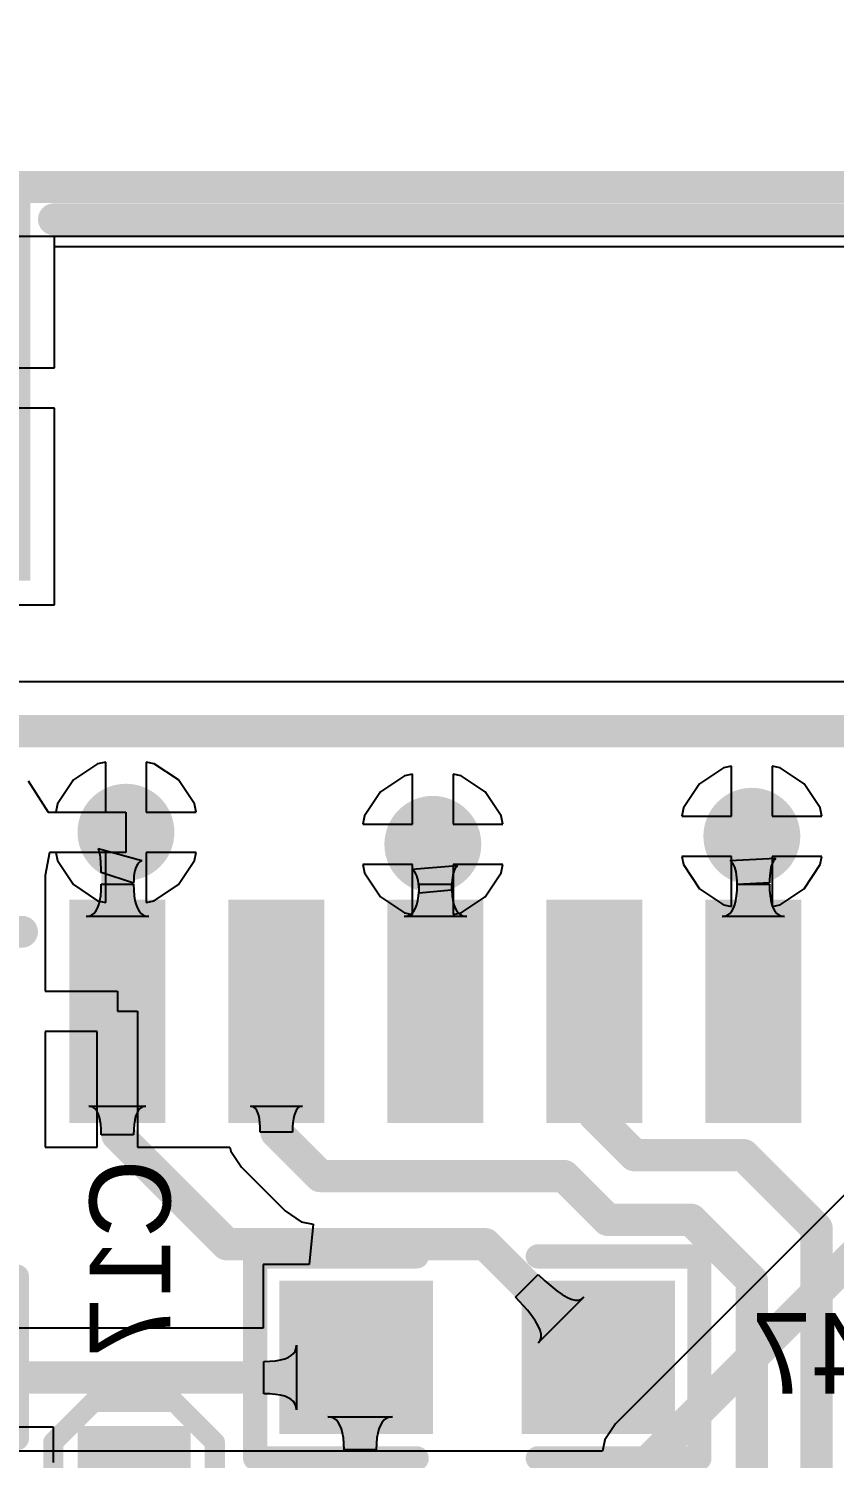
# Model space of a CAD drawing. Header units: millimetres. Extents: x -48 to 118, y -9 to 132.
# Drawn here: x 88.64 to 93.71, y 91.95 to 100.94 of the extents above; entities that cross this region are included whole.
import ezdxf

# ---------------------------------------------------------------- set-up
doc = ezdxf.new("R2010")
doc.units = ezdxf.units.MM
for name, color, linetype in [('BottomLayer', 5, 'Continuous'), ('BottomOverlay', 54, 'Continuous'), ('BottomPaste', 16, 'Continuous'), ('BottomSolder', 6, 'Continuous'), ('KeepOutLayer', 6, 'Continuous'), ('MultiLayer', 9, 'Continuous'), ('TopLayer', 1, 'Continuous'), ('TopSolder', 216, 'Continuous'), ('ViaHoleLayer', 16, 'Continuous')]:
    doc.layers.add(name, color=color, linetype=linetype)
doc.dimstyles.new('ISO-25', dxfattribs={"dimtxt": 2.5, "dimasz": 2.5, "dimexe": 1.25, "dimexo": 0.625, "dimtad": 1, "dimtxsty": 'Standard', "dimcen": 2.5, "dimadec": 0, "dimazin": 0, "dimtfac": 1, "dimtmove": 0, "dimatfit": 3, "dimfxl": 1, "dimarcsym": 0})

# ---------------------------------------------------------------- blocks, each defined once
blk = doc.blocks.new('C0402_B_20')
at = {"layer": 'BottomLayer'}
for points in [[(-0.254, -0.254), (0.254, -0.254), (-0.254, 0.254), (0.254, 0.254)], [(0.762, -0.254), (1.27, -0.254), (0.762, 0.254), (1.27, 0.254)]]:
    blk.add_solid(points, dxfattribs=at)
at = {"layer": 'BottomOverlay', "const_width": 0.127}
for points in [[(-0.254, 0.508), (-0.508, 0.254)], [(-0.254, 0.508), (0.254, 0.508)], [(0.762, 0.508), (1.27, 0.508)], [(1.27, 0.508), (1.524, 0.254)], [(-0.508, 0.254), (-0.508, -0.254)], [(1.524, 0.254), (1.524, 0.127)], [(1.524, 0.127), (1.524, -0.254)], [(-0.508, -0.254), (-0.254, -0.508)], [(1.524, -0.254), (1.27, -0.508)], [(-0.254, -0.508), (0.254, -0.508)], [(0.762, -0.508), (1.27, -0.508)]]:
    blk.add_lwpolyline(points, dxfattribs=at)
at = {"layer": 'BottomOverlay', "const_width": 0.0635}
for points in [[(-0.2857, 0.508, 1), (-0.2222, 0.508, 1)], [(-0.2857, 0.508, 1), (-0.2222, 0.508, 1)], [(0.2223, 0.508, 1), (0.2858, 0.508, 1)], [(0.7303, 0.508, 1), (0.7938, 0.508, 1)], [(1.2383, 0.508, 1), (1.3018, 0.508, 1)], [(1.2383, 0.508, 1), (1.3018, 0.508, 1)], [(-0.5397, 0.254, 1), (-0.4762, 0.254, 1)], [(-0.5397, 0.254, 1), (-0.4762, 0.254, 1)], [(1.4923, 0.254, 1), (1.5558, 0.254, 1)], [(1.4923, 0.254, 1), (1.5558, 0.254, 1)], [(1.4923, 0.127, 1), (1.5558, 0.127, 1)], [(1.4923, 0.127, 1), (1.5558, 0.127, 1)], [(-0.5397, -0.254, 1), (-0.4762, -0.254, 1)], [(-0.5397, -0.254, 1), (-0.4762, -0.254, 1)], [(1.4923, -0.254, 1), (1.5558, -0.254, 1)], [(1.4923, -0.254, 1), (1.5558, -0.254, 1)], [(-0.2857, -0.508, 1), (-0.2222, -0.508, 1)], [(-0.2857, -0.508, 1), (-0.2222, -0.508, 1)], [(0.2223, -0.508, 1), (0.2858, -0.508, 1)], [(0.7303, -0.508, 1), (0.7938, -0.508, 1)], [(1.2383, -0.508, 1), (1.3018, -0.508, 1)], [(1.2383, -0.508, 1), (1.3018, -0.508, 1)]]:
    blk.add_lwpolyline(points, format="xyb", close=True, dxfattribs=at)
at = {"layer": 'BottomPaste'}
for points in [[(-0.254, -0.254), (0.254, -0.254), (-0.254, 0.254), (0.254, 0.254)], [(0.762, -0.254), (1.27, -0.254), (0.762, 0.254), (1.27, 0.254)]]:
    blk.add_solid(points, dxfattribs=at)
at = {"layer": 'BottomSolder'}
for points in [[(-0.3556, -0.3556), (0.3556, -0.3556), (-0.3556, 0.3556), (0.3556, 0.3556)], [(0.6604, -0.3556), (1.3716, -0.3556), (0.6604, 0.3556), (1.3716, 0.3556)]]:
    blk.add_solid(points, dxfattribs=at)
blk = doc.blocks.new('R0603_B_91')
at = {"layer": 'BottomLayer'}
for points in [[(-0.381, -0.381), (0.381, -0.381), (-0.381, 0.381), (0.381, 0.381)], [(1.143, -0.381), (1.905, -0.381), (1.143, 0.381), (1.905, 0.381)]]:
    blk.add_solid(points, dxfattribs=at)
at = {"layer": 'BottomOverlay', "const_width": 0.1524}
for points in [[(-0.635, 0.635), (-0.635, -0.635)], [(-0.635, 0.635), (0.381, 0.635)], [(1.143, 0.635), (2.159, 0.635)], [(2.159, 0.635), (2.159, -0.635)], [(-0.635, -0.635), (0.381, -0.635)], [(1.143, -0.635), (2.159, -0.635)]]:
    blk.add_lwpolyline(points, dxfattribs=at)
at = {"layer": 'BottomOverlay', "const_width": 0.0762}
for points in [[(-0.6731, 0.635, 1), (-0.5969, 0.635, 1)], [(-0.6731, 0.635, 1), (-0.5969, 0.635, 1)], [(0.3429, 0.635, 1), (0.4191, 0.635, 1)], [(1.1049, 0.635, 1), (1.1811, 0.635, 1)], [(2.1209, 0.635, 1), (2.1971, 0.635, 1)], [(2.1209, 0.635, 1), (2.1971, 0.635, 1)], [(-0.6731, -0.635, 1), (-0.5969, -0.635, 1)], [(-0.6731, -0.635, 1), (-0.5969, -0.635, 1)], [(0.3429, -0.635, 1), (0.4191, -0.635, 1)], [(1.1049, -0.635, 1), (1.1811, -0.635, 1)], [(2.1209, -0.635, 1), (2.1971, -0.635, 1)], [(2.1209, -0.635, 1), (2.1971, -0.635, 1)]]:
    blk.add_lwpolyline(points, format="xyb", close=True, dxfattribs=at)
at = {"layer": 'BottomPaste'}
for points in [[(-0.381, -0.381), (0.381, -0.381), (-0.381, 0.381), (0.381, 0.381)], [(1.143, -0.381), (1.905, -0.381), (1.143, 0.381), (1.905, 0.381)]]:
    blk.add_solid(points, dxfattribs=at)
at = {"layer": 'BottomSolder'}
for points in [[(-0.4826, -0.4826), (0.4826, -0.4826), (-0.4826, 0.4826), (0.4826, 0.4826)], [(1.0414, -0.4826), (2.0066, -0.4826), (1.0414, 0.4826), (2.0066, 0.4826)]]:
    blk.add_solid(points, dxfattribs=at)
blk = doc.blocks.new('R0603_B_98')
at = {"layer": 'BottomLayer'}
for points in [[(-0.381, -0.381), (0.381, -0.381), (-0.381, 0.381), (0.381, 0.381)], [(1.143, -0.381), (1.905, -0.381), (1.143, 0.381), (1.905, 0.381)]]:
    blk.add_solid(points, dxfattribs=at)
at = {"layer": 'BottomOverlay', "const_width": 0.1524}
for points in [[(-0.635, 0.635), (-0.635, -0.635)], [(0.381, 0.635), (-0.635, 0.635)], [(2.159, 0.635), (1.143, 0.635)], [(2.159, 0.635), (2.159, -0.635)], [(0.381, -0.635), (-0.635, -0.635)], [(2.159, -0.635), (1.143, -0.635)]]:
    blk.add_lwpolyline(points, dxfattribs=at)
at = {"layer": 'BottomOverlay', "const_width": 0.0762}
for points in [[(-0.6731, 0.635, 1), (-0.5969, 0.635, 1)], [(-0.6731, 0.635, 1), (-0.5969, 0.635, 1)], [(0.3429, 0.635, 1), (0.4191, 0.635, 1)], [(1.1049, 0.635, 1), (1.1811, 0.635, 1)], [(2.1209, 0.635, 1), (2.1971, 0.635, 1)], [(2.1209, 0.635, 1), (2.1971, 0.635, 1)], [(-0.6731, -0.635, 1), (-0.5969, -0.635, 1)], [(-0.6731, -0.635, 1), (-0.5969, -0.635, 1)], [(0.3429, -0.635, 1), (0.4191, -0.635, 1)], [(1.1049, -0.635, 1), (1.1811, -0.635, 1)], [(2.1209, -0.635, 1), (2.1971, -0.635, 1)], [(2.1209, -0.635, 1), (2.1971, -0.635, 1)]]:
    blk.add_lwpolyline(points, format="xyb", close=True, dxfattribs=at)
at = {"layer": 'BottomPaste'}
for points in [[(-0.381, -0.381), (0.381, -0.381), (-0.381, 0.381), (0.381, 0.381)], [(1.143, -0.381), (1.905, -0.381), (1.143, 0.381), (1.905, 0.381)]]:
    blk.add_solid(points, dxfattribs=at)
at = {"layer": 'BottomSolder'}
for points in [[(-0.4826, -0.4826), (0.4826, -0.4826), (-0.4826, 0.4826), (0.4826, 0.4826)], [(1.0414, -0.4826), (2.0066, -0.4826), (1.0414, 0.4826), (2.0066, 0.4826)]]:
    blk.add_solid(points, dxfattribs=at)
blk = doc.blocks.new('J_SH1_0_T_1_LT_8A____B_158')
at = {"layer": 'BottomLayer'}
for points in [[(-0.2, -0.6), (0.2, -0.6), (-0.2, 0.6), (0.2, 0.6)], [(0.8, -0.6), (1.2, -0.6), (0.8, 0.6), (1.2, 0.6)], [(1.8, -0.6), (2.2, -0.6), (1.8, 0.6), (2.2, 0.6)], [(2.8, -0.6), (3.2, -0.6), (2.8, 0.6), (3.2, 0.6)], [(3.8, -0.6), (4.2, -0.6), (3.8, 0.6), (4.2, 0.6)]]:
    blk.add_solid(points, dxfattribs=at)
at = {"layer": 'BottomOverlay', "const_width": 0.2}
for points in [[(-0.4, 4.98), (7.4, 4.98)], [(-1.5, 0.5), (-0.6, 0.5)]]:
    blk.add_lwpolyline(points, dxfattribs=at)
at = {"layer": 'BottomOverlay', "const_width": 0.1}
for points in [[(-0.45, 4.98, 1), (-0.35, 4.98, 1)], [(-0.65, 0.5, 1), (-0.55, 0.5, 1)]]:
    blk.add_lwpolyline(points, format="xyb", close=True, dxfattribs=at)
at = {"layer": 'BottomPaste'}
for points in [[(-0.2, -0.6), (0.2, -0.6), (-0.2, 0.6), (0.2, 0.6)], [(0.8, -0.6), (1.2, -0.6), (0.8, 0.6), (1.2, 0.6)], [(1.8, -0.6), (2.2, -0.6), (1.8, 0.6), (2.2, 0.6)], [(2.8, -0.6), (3.2, -0.6), (2.8, 0.6), (3.2, 0.6)], [(3.8, -0.6), (4.2, -0.6), (3.8, 0.6), (4.2, 0.6)]]:
    blk.add_solid(points, dxfattribs=at)
at = {"layer": 'BottomSolder'}
for points in [[(-2.2516, 2.7084), (-0.5484, 2.7084), (-2.2516, 5.1316), (-0.5484, 5.1316)], [(-0.3016, -0.7016), (0.3016, -0.7016), (-0.3016, 0.7016), (0.3016, 0.7016)], [(0.6984, -0.7016), (1.3016, -0.7016), (0.6984, 0.7016), (1.3016, 0.7016)], [(1.6984, -0.7016), (2.3016, -0.7016), (1.6984, 0.7016), (2.3016, 0.7016)], [(2.6984, -0.7016), (3.3016, -0.7016), (2.6984, 0.7016), (3.3016, 0.7016)], [(3.6984, -0.7016), (4.3016, -0.7016), (3.6984, 0.7016), (4.3016, 0.7016)]]:
    blk.add_solid(points, dxfattribs=at)
blk = doc.blocks.new('*D187')
at = {"color": 0, "lineweight": -2, "transparency": 16777216}
for p, q in [((87.702, 95.884), (87.702, 106.9357)), ((97.702, 95.884), (97.702, 106.9357)), ((90.202, 105.6857), (95.202, 105.6857))]:
    blk.add_line(p, q, dxfattribs=at)
at = {"color": 0, "transparency": 16777216}
for points in [[(90.202, 106.1024), (90.202, 105.269), (87.702, 105.6857)], [(95.202, 106.1024), (95.202, 105.269), (97.702, 105.6857)]]:
    blk.add_solid(points, dxfattribs=at)
at = {"layer": 'Defpoints', "color": 0, "transparency": 16777216}
for p in [(97.702, 105.6857), (87.702, 95.259), (97.702, 95.259)]:
    blk.add_point(p, dxfattribs=at)
at = {"color": 0, "transparency": 16777216, "insert": (92.702, 107.5607), "char_height": 2.5, "attachment_point": 5}
blk.add_mtext('10', dxfattribs=at)
blk = doc.blocks.new('*D196')
at = {"color": 0, "lineweight": -2, "transparency": 16777216}
for p, q in [((93.5064, 116.4219), (93.5064, 132.0469)), ((100.357, 111.4219), (93.5064, 116.4219)), ((100.357, 95.884), (100.357, 111.4219))]:
    blk.add_line(p, q, dxfattribs=at)
at = {"layer": 'Defpoints', "color": 0, "transparency": 16777216}
for p in [(93.5064, 121.4219), (100.357, 95.259), (45.339, 44.069)]:
    blk.add_point(p, dxfattribs=at)
at = {"color": 0, "transparency": 16777216, "insert": (91.423, 127.0469), "char_height": 2.5, "attachment_point": 5, "rotation": 90}
blk.add_mtext('55,02', dxfattribs=at)

msp = doc.modelspace()

# ---------------------------------------------------------------- linework, layer by layer
at = {"layer": 'BottomLayer'}
for p, q in [((88.806, 98.806), (88.806, 99.6329)), ((88.806, 99.6329), (96.598, 99.6329)), ((88.806, 98.806), (88.806, 99.568)), ((88.806, 99.568), (96.598, 99.568)), ((87.802, 98.806), (88.806, 98.806)), ((87.802, 98.806), (88.806, 98.806)), ((88.806, 98.552), (87.929, 98.552)), ((88.806, 98.552), (87.929, 98.552)), ((88.806, 97.315), (88.806, 98.552)), ((88.806, 97.315), (88.806, 98.552)), ((87.929, 97.315), (88.806, 97.315)), ((87.929, 97.315), (88.806, 97.315)), ((97.8408, 96.8308), (87.5792, 96.8308)), ((97.8408, 96.8308), (87.5792, 96.8308)), ((88.6401, 96.2092), (88.7669, 96.012)), ((88.6401, 96.2092), (88.7669, 96.012)), ((88.7669, 96.012), (89.2556, 96.012)), ((88.7669, 96.012), (89.2556, 96.012)), ((89.2556, 96.012), (89.2556, 95.758)), ((89.2556, 96.012), (89.2556, 95.758)), ((88.7737, 95.758), (88.748, 95.613)), ((88.7737, 95.758), (88.748, 95.613)), ((89.2556, 95.758), (88.7737, 95.758)), ((89.2556, 95.758), (88.7737, 95.758)), ((89.084, 95.7748), (89.0801, 95.7825)), ((89.0801, 95.7825), (89.3545, 95.7075)), ((89.0874, 95.7654), (89.084, 95.7748)), ((89.0931, 95.7418), (89.0874, 95.7654)), ((89.0953, 95.7275), (89.0931, 95.7418)), ((89.1002, 95.6543), (89.0953, 95.7275)), ((89.3219, 95.6712), (89.3163, 95.6578)), ((89.3286, 95.6828), (89.3219, 95.6712)), ((89.3362, 95.6927), (89.3286, 95.6828)), ((89.3449, 95.701), (89.3362, 95.6927)), ((89.3545, 95.7075), (89.3449, 95.701)), ((91.0556, 95.6529), (91.3392, 95.6753)), ((91.3325, 95.6664), (91.3264, 95.6561)), ((91.3392, 95.6753), (91.3325, 95.6664)), ((93.0572, 95.7081), (93.3414, 95.7212)), ((93.0654, 95.6996), (93.0572, 95.7081)), ((93.0728, 95.6897), (93.0654, 95.6996)), ((93.0792, 95.6782), (93.0728, 95.6897)), ((93.0849, 95.6653), (93.0792, 95.6782)), ((93.0896, 95.6509), (93.0849, 95.6653)), ((93.313, 95.6625), (93.3096, 95.6464)), ((93.3172, 95.6771), (93.313, 95.6625)), ((93.3221, 95.6903), (93.3172, 95.6771)), ((93.3278, 95.7021), (93.3221, 95.6903)), ((93.3342, 95.7124), (93.3278, 95.7021)), ((93.3414, 95.7212), (93.3342, 95.7124)), ((88.748, 95.613), (88.748, 95.613)), ((88.748, 95.613), (88.748, 94.886)), ((88.748, 95.613), (88.748, 95.613)), ((88.748, 95.613), (88.748, 94.886)), ((89.1004, 95.6319), (89.1002, 95.6543)), ((89.3036, 95.5656), (89.1004, 95.6319)), ((89.3041, 95.5875), (89.3036, 95.5656)), ((89.3056, 95.6076), (89.3041, 95.5875)), ((89.3082, 95.6261), (89.3056, 95.6076)), ((89.3118, 95.6428), (89.3082, 95.6261)), ((89.3163, 95.6578), (89.3118, 95.6428)), ((91.0641, 95.6447), (91.0556, 95.6529)), ((91.0717, 95.6349), (91.0641, 95.6447)), ((91.0785, 95.6237), (91.0717, 95.6349)), ((91.0843, 95.6109), (91.0785, 95.6237)), ((91.0892, 95.5966), (91.0843, 95.6109)), ((91.0932, 95.5808), (91.0892, 95.5966)), ((91.0964, 95.5635), (91.0932, 95.5808)), ((91.3068, 95.5826), (91.304, 95.5431)), ((91.3093, 95.6002), (91.3068, 95.5826)), ((91.3125, 95.6163), (91.3093, 95.6002)), ((91.3164, 95.631), (91.3125, 95.6163)), ((91.3211, 95.6443), (91.3164, 95.631)), ((91.3264, 95.6561), (91.3211, 95.6443)), ((93.0935, 95.635), (93.0896, 95.6509)), ((93.0965, 95.6176), (93.0935, 95.635)), ((93.1, 95.5784), (93.0965, 95.6176)), ((93.1004, 95.5566), (93.1, 95.5784)), ((93.304, 95.5894), (93.3036, 95.5675)), ((93.307, 95.6288), (93.304, 95.5894)), ((93.3096, 95.6464), (93.307, 95.6288)), ((89.0918, 95.4555), (89.0966, 95.486)), ((89.0966, 95.486), (89.0995, 95.5206)), ((89.0995, 95.5206), (89.1004, 95.5592)), ((89.1004, 95.5592), (89.3036, 95.5592)), ((89.3036, 95.5592), (89.3046, 95.5206)), ((89.3046, 95.5206), (89.3074, 95.486)), ((89.3074, 95.486), (89.3122, 95.4555)), ((91.0918, 95.4555), (91.0966, 95.486)), ((91.1, 95.5244), (91.0964, 95.5635)), ((91.0966, 95.486), (91.0994, 95.5206)), ((91.0994, 95.5206), (91.1004, 95.5592)), ((91.1004, 95.5026), (91.1, 95.5244)), ((91.1004, 95.5592), (91.3036, 95.5592)), ((91.3036, 95.5212), (91.1004, 95.5026)), ((91.3036, 95.5592), (91.3046, 95.5206)), ((91.304, 95.5431), (91.3036, 95.5212)), ((91.3046, 95.5206), (91.3074, 95.486)), ((91.3074, 95.486), (91.3122, 95.4555)), ((93.0918, 95.4555), (93.0966, 95.486)), ((93.0966, 95.486), (93.0994, 95.5206)), ((93.0994, 95.5206), (93.1004, 95.5592)), ((93.3036, 95.5675), (93.1004, 95.5566)), ((93.1004, 95.5592), (93.3036, 95.5592)), ((93.3036, 95.5592), (93.3046, 95.5206)), ((93.3046, 95.5206), (93.3074, 95.486)), ((93.3074, 95.486), (93.3122, 95.4555)), ((89.0661, 95.3885), (89.0766, 95.4068)), ((89.0766, 95.4068), (89.0852, 95.4291)), ((89.0852, 95.4291), (89.0918, 95.4555)), ((89.3122, 95.4555), (89.3189, 95.4291)), ((89.3189, 95.4291), (89.3274, 95.4068)), ((89.3274, 95.4068), (89.3379, 95.3885)), ((91.0661, 95.3885), (91.0766, 95.4068)), ((91.0766, 95.4068), (91.0851, 95.4291)), ((91.0851, 95.4291), (91.0918, 95.4555)), ((91.3122, 95.4555), (91.3189, 95.4291)), ((91.3189, 95.4291), (91.3274, 95.4068)), ((91.3274, 95.4068), (91.3379, 95.3885)), ((93.0661, 95.3885), (93.0766, 95.4068)), ((93.0766, 95.4068), (93.0851, 95.4291)), ((93.0851, 95.4291), (93.0918, 95.4555)), ((93.3122, 95.4555), (93.3189, 95.4291)), ((93.3189, 95.4291), (93.3274, 95.4068)), ((93.3274, 95.4068), (93.3379, 95.3885)), ((89.0051, 95.356), (89.0232, 95.358)), ((89.399, 95.356), (89.0051, 95.356)), ((89.0232, 95.358), (89.0394, 95.3641)), ((89.0394, 95.3641), (89.0537, 95.3743)), ((89.0537, 95.3743), (89.0661, 95.3885)), ((89.3379, 95.3885), (89.3503, 95.3743)), ((89.3503, 95.3743), (89.3646, 95.3641)), ((89.3646, 95.3641), (89.3808, 95.358)), ((89.3808, 95.358), (89.399, 95.356)), ((91.0051, 95.356), (91.0232, 95.358)), ((91.399, 95.356), (91.0051, 95.356)), ((91.0232, 95.358), (91.0394, 95.3641)), ((91.0394, 95.3641), (91.0537, 95.3743)), ((91.0537, 95.3743), (91.0661, 95.3885)), ((91.3379, 95.3885), (91.3503, 95.3743)), ((91.3503, 95.3743), (91.3646, 95.3641)), ((91.3646, 95.3641), (91.3808, 95.358)), ((91.3808, 95.358), (91.399, 95.356)), ((93.005, 95.356), (93.0232, 95.358)), ((93.3989, 95.356), (93.005, 95.356)), ((93.0232, 95.358), (93.0394, 95.3641)), ((93.0394, 95.3641), (93.0537, 95.3743)), ((93.0537, 95.3743), (93.0661, 95.3885)), ((93.3379, 95.3885), (93.3503, 95.3743)), ((93.3503, 95.3743), (93.3646, 95.3641)), ((93.3646, 95.3641), (93.3808, 95.358)), ((93.3808, 95.358), (93.3989, 95.356)), ((88.748, 94.886), (89.202, 94.886)), ((88.748, 94.886), (89.202, 94.886)), ((89.202, 94.886), (89.202, 94.759)), ((89.202, 94.886), (89.202, 94.759)), ((89.202, 94.759), (89.329, 94.759)), ((89.202, 94.759), (89.329, 94.759)), ((89.329, 94.759), (89.329, 93.905)), ((89.329, 94.759), (89.329, 93.905)), ((89.075, 94.632), (88.748, 94.632)), ((88.748, 94.632), (88.748, 93.905)), ((89.075, 94.632), (88.748, 94.632)), ((88.748, 94.632), (88.748, 93.905)), ((89.075, 93.905), (89.075, 94.632)), ((89.075, 93.905), (89.075, 94.632)), ((89.0375, 94.1603), (89.0227, 94.1621)), ((89.0227, 94.1621), (89.3813, 94.1621)), ((89.0507, 94.1549), (89.0375, 94.1603)), ((89.0623, 94.1459), (89.0507, 94.1549)), ((89.0724, 94.1334), (89.0623, 94.1459)), ((89.081, 94.1172), (89.0724, 94.1334)), ((89.3316, 94.1334), (89.323, 94.1172)), ((89.3417, 94.1459), (89.3316, 94.1334)), ((89.3533, 94.1549), (89.3417, 94.1459)), ((89.3665, 94.1603), (89.3533, 94.1549)), ((89.3813, 94.1621), (89.3665, 94.1603)), ((90.0504, 94.1604), (90.0387, 94.1621)), ((90.0387, 94.1621), (90.3653, 94.1621)), ((90.0609, 94.1555), (90.0504, 94.1604)), ((90.0702, 94.1474), (90.0609, 94.1555)), ((90.0782, 94.1359), (90.0702, 94.1474)), ((90.085, 94.1212), (90.0782, 94.1359)), ((90.3258, 94.1359), (90.319, 94.1212)), ((90.3338, 94.1474), (90.3258, 94.1359)), ((90.3431, 94.1555), (90.3338, 94.1474)), ((90.3536, 94.1604), (90.3431, 94.1555)), ((90.3653, 94.1621), (90.3536, 94.1604)), ((89.088, 94.0975), (89.081, 94.1172)), ((89.0934, 94.0742), (89.088, 94.0975)), ((89.0973, 94.0473), (89.0934, 94.0742)), ((89.0996, 94.0169), (89.0973, 94.0473)), ((89.3067, 94.0473), (89.3044, 94.0169)), ((89.3106, 94.0742), (89.3067, 94.0473)), ((89.316, 94.0975), (89.3106, 94.0742)), ((89.323, 94.1172), (89.316, 94.0975)), ((90.0905, 94.1033), (90.085, 94.1212)), ((90.0949, 94.0821), (90.0905, 94.1033)), ((90.0998, 94.0298), (90.0949, 94.0821)), ((90.3061, 94.0576), (90.3042, 94.0298)), ((90.3092, 94.0821), (90.3061, 94.0576)), ((90.3135, 94.1033), (90.3092, 94.0821)), ((90.319, 94.1212), (90.3135, 94.1033)), ((89.1004, 93.9828), (89.0996, 94.0169)), ((89.3036, 93.9828), (89.1004, 93.9828)), ((89.3044, 94.0169), (89.3036, 93.9828)), ((90.1004, 93.9988), (90.0998, 94.0298)), ((90.3036, 93.9988), (90.1004, 93.9988)), ((90.3042, 94.0298), (90.3036, 93.9988)), ((88.748, 93.905), (89.075, 93.905)), ((88.748, 93.905), (89.075, 93.905)), ((89.329, 93.905), (89.656, 93.905)), ((89.329, 93.905), (89.656, 93.905)), ((89.656, 93.905), (89.656, 93.905)), ((89.656, 93.905), (89.9099, 93.9048)), ((89.656, 93.905), (89.656, 93.905)), ((89.656, 93.905), (89.9099, 93.9048)), ((89.9099, 93.9048), (89.9149, 93.8799)), ((89.9099, 93.9048), (89.9149, 93.8799)), ((89.9149, 93.8799), (89.9823, 93.779)), ((89.9149, 93.8799), (89.9823, 93.779)), ((89.9823, 93.779), (90.2577, 93.5036)), ((89.9823, 93.779), (90.2577, 93.5036)), ((90.2577, 93.5036), (90.3586, 93.4362)), ((90.2577, 93.5036), (90.3586, 93.4362)), ((90.3586, 93.4362), (90.4339, 93.4212)), ((90.3586, 93.4362), (90.4339, 93.4212)), ((90.4339, 93.4212), (90.4089, 93.1672)), ((90.4339, 93.4212), (90.4089, 93.1672)), ((90.4089, 93.1672), (90.1192, 93.1672)), ((90.1192, 93.1672), (90.1192, 92.7668)), ((90.4089, 93.1672), (90.1192, 93.1672)), ((90.1192, 93.1672), (90.1192, 92.7668)), ((91.7058, 92.961), (91.8494, 93.1046)), ((91.8494, 93.1046), (91.8911, 93.0644)), ((91.8911, 93.0644), (91.9658, 93.0012)), ((91.9658, 93.0012), (91.9989, 92.9782)), ((91.9989, 92.9782), (92.0291, 92.961)), ((91.7805, 92.8805), (91.7058, 92.961)), ((91.8092, 92.8446), (91.7805, 92.8805)), ((92.1368, 92.961), (91.8494, 92.6736)), ((92.0291, 92.961), (92.0564, 92.9495)), ((92.0564, 92.9495), (92.0808, 92.9437)), ((92.0808, 92.9437), (92.1023, 92.9437)), ((92.1023, 92.9437), (92.121, 92.9495)), ((92.121, 92.9495), (92.1368, 92.961)), ((91.8322, 92.8115), (91.8092, 92.8446)), ((91.8494, 92.7813), (91.8322, 92.8115)), ((90.1192, 92.7668), (88.519, 92.7668)), ((90.1192, 92.7668), (88.519, 92.7668)), ((91.8609, 92.754), (91.8494, 92.7813)), ((91.8667, 92.7296), (91.8609, 92.754)), ((91.8609, 92.6894), (91.8667, 92.7081)), ((91.8667, 92.7081), (91.8667, 92.7296)), ((90.2955, 92.5942), (90.3099, 92.6074)), ((90.3099, 92.6074), (90.3202, 92.6226)), ((90.3202, 92.6226), (90.3264, 92.6399)), ((90.3264, 92.6399), (90.3285, 92.6592)), ((90.3285, 92.6592), (90.3285, 92.2528)), ((91.8494, 92.6736), (91.8609, 92.6894)), ((90.1222, 92.5576), (90.1614, 92.5586)), ((90.1222, 92.3544), (90.1222, 92.5576)), ((90.1614, 92.5586), (90.1965, 92.5617)), ((90.1965, 92.5617), (90.2274, 92.5667)), ((90.2274, 92.5667), (90.2542, 92.5739)), ((90.2542, 92.5739), (90.2769, 92.583)), ((90.2769, 92.583), (90.2955, 92.5942)), ((90.1614, 92.3534), (90.1222, 92.3544)), ((90.1965, 92.3503), (90.1614, 92.3534)), ((90.2274, 92.3453), (90.1965, 92.3503)), ((90.2542, 92.3381), (90.2274, 92.3453)), ((90.2769, 92.329), (90.2542, 92.3381)), ((90.2955, 92.3178), (90.2769, 92.329)), ((90.3099, 92.3046), (90.2955, 92.3178)), ((90.3202, 92.2894), (90.3099, 92.3046)), ((90.3264, 92.2721), (90.3202, 92.2894)), ((90.3285, 92.2528), (90.3264, 92.2721)), ((90.5449, 92.206), (90.5256, 92.2081)), ((90.5256, 92.2081), (90.932, 92.2081)), ((90.5622, 92.1998), (90.5449, 92.206)), ((90.5774, 92.1895), (90.5622, 92.1998)), ((90.5906, 92.1751), (90.5774, 92.1895)), ((90.6018, 92.1565), (90.5906, 92.1751)), ((90.6109, 92.1338), (90.6018, 92.1565)), ((90.8558, 92.1565), (90.8467, 92.1338)), ((90.867, 92.1751), (90.8558, 92.1565)), ((90.8802, 92.1895), (90.867, 92.1751)), ((90.8954, 92.1998), (90.8802, 92.1895)), ((90.9127, 92.206), (90.8954, 92.1998)), ((90.932, 92.2081), (90.9127, 92.206)), ((88.519, 92.1452), (88.7984, 92.1452)), ((88.519, 92.1452), (88.7984, 92.1452)), ((88.7984, 92.1452), (88.7984, 91.9226)), ((88.7984, 92.1452), (88.7984, 91.9226)), ((90.6181, 92.107), (90.6109, 92.1338)), ((90.6231, 92.0761), (90.6181, 92.107)), ((90.6262, 92.041), (90.6231, 92.0761)), ((90.8345, 92.0761), (90.8314, 92.041)), ((90.8395, 92.107), (90.8345, 92.0761)), ((90.8467, 92.1338), (90.8395, 92.107)), ((90.6272, 92.0018), (90.6262, 92.041)), ((90.8304, 92.0018), (90.6272, 92.0018)), ((90.8314, 92.041), (90.8304, 92.0018))]:
    msp.add_line(p, q, dxfattribs=at)
at = {"layer": 'BottomLayer', "const_width": 0.2032}
for points in [[(87.5792, 96.52), (97.8408, 96.52)], [(89.202, 95.8314), (89.2556, 95.885)], [(89.202, 94.759), (89.202, 95.8314)], [(93.1926, 95.8596), (93.202, 95.8502)], [(93.202, 94.759), (93.202, 95.8502)], [(91.186, 95.8088), (91.202, 95.7928)], [(91.202, 94.759), (91.202, 95.7928)], [(89.202, 93.9828), (89.202, 94.759)], [(90.202, 93.9988), (90.202, 94.759)], [(92.202, 94.107), (92.202, 94.759)], [(92.202, 94.107), (92.4548, 93.8542)], [(89.202, 93.9828), (89.8906, 93.2942)], [(90.202, 93.9988), (90.4775, 93.7233)], [(92.4548, 93.8542), (93.1406, 93.8542)], [(93.1406, 93.8542), (93.599, 93.3958)], [(90.4775, 93.7233), (92.011, 93.7233)], [(92.011, 93.7233), (92.2864, 93.4478)], [(92.2864, 93.4478), (92.8104, 93.4478)], [(92.8104, 93.4478), (93.1926, 93.0656)], [(93.599, 88.1126), (93.599, 93.3958)], [(89.8906, 93.2942), (91.5162, 93.2942)], [(91.5162, 93.2942), (92.2274, 92.583)], [(93.1926, 87.9094), (93.1926, 93.0656)], [(90.5764, 92.456), (90.7034, 92.583)], [(90.7034, 92.583), (90.7288, 92.5576)], [(90.7288, 91.1098), (90.7288, 92.5576)], [(87.9348, 92.456), (90.5764, 92.456)]]:
    msp.add_lwpolyline(points, dxfattribs=at)
at = {"layer": 'BottomLayer'}
for points, const_width in [([(89.154, 95.885, 1), (89.3572, 95.885, 1)], 0.2032), ([(93.091, 95.8596, 1), (93.2942, 95.8596, 1)], 0.2032), ([(89.1512, 95.8314, 1), (89.2528, 95.8314, 1)], 0.1016), ([(89.1512, 95.8314, 1), (89.2528, 95.8314, 1)], 0.1016), ([(89.2048, 95.885, 1), (89.3064, 95.885, 1)], 0.1016), ([(91.0844, 95.8088, 1), (91.2876, 95.8088, 1)], 0.2032), ([(93.1418, 95.8596, 1), (93.2434, 95.8596, 1)], 0.1016), ([(93.1512, 95.8502, 1), (93.2528, 95.8502, 1)], 0.1016), ([(93.1512, 95.8502, 1), (93.2528, 95.8502, 1)], 0.1016), ([(91.1352, 95.8088, 1), (91.2368, 95.8088, 1)], 0.1016), ([(91.1512, 95.7928, 1), (91.2528, 95.7928, 1)], 0.1016), ([(91.1512, 95.7928, 1), (91.2528, 95.7928, 1)], 0.1016), ([(89.1512, 94.759, 1), (89.2528, 94.759, 1)], 0.1016), ([(89.1512, 94.759, 1), (89.2528, 94.759, 1)], 0.1016), ([(90.1512, 94.759, 1), (90.2528, 94.759, 1)], 0.1016), ([(91.1512, 94.759, 1), (91.2528, 94.759, 1)], 0.1016), ([(92.1512, 94.759, 1), (92.2528, 94.759, 1)], 0.1016), ([(93.1512, 94.759, 1), (93.2528, 94.759, 1)], 0.1016), ([(92.1512, 94.107, 1), (92.2528, 94.107, 1)], 0.1016), ([(92.1512, 94.107, 1), (92.2528, 94.107, 1)], 0.1016), ([(89.1512, 93.9828, 1), (89.2528, 93.9828, 1)], 0.1016), ([(89.1512, 93.9828, 1), (89.2528, 93.9828, 1)], 0.1016), ([(90.1512, 93.9988, 1), (90.2528, 93.9988, 1)], 0.1016), ([(90.1512, 93.9988, 1), (90.2528, 93.9988, 1)], 0.1016), ([(92.404, 93.8542, 1), (92.5056, 93.8542, 1)], 0.1016), ([(92.404, 93.8542, 1), (92.5056, 93.8542, 1)], 0.1016), ([(93.0898, 93.8542, 1), (93.1914, 93.8542, 1)], 0.1016), ([(93.0898, 93.8542, 1), (93.1914, 93.8542, 1)], 0.1016), ([(90.4267, 93.7233, 1), (90.5283, 93.7233, 1)], 0.1016), ([(90.4267, 93.7233, 1), (90.5283, 93.7233, 1)], 0.1016), ([(91.9602, 93.7233, 1), (92.0618, 93.7233, 1)], 0.1016), ([(91.9602, 93.7233, 1), (92.0618, 93.7233, 1)], 0.1016), ([(92.2356, 93.4478, 1), (92.3372, 93.4478, 1)], 0.1016), ([(92.2356, 93.4478, 1), (92.3372, 93.4478, 1)], 0.1016), ([(92.7596, 93.4478, 1), (92.8612, 93.4478, 1)], 0.1016), ([(92.7596, 93.4478, 1), (92.8612, 93.4478, 1)], 0.1016), ([(93.5482, 93.3958, 1), (93.6498, 93.3958, 1)], 0.1016), ([(93.5482, 93.3958, 1), (93.6498, 93.3958, 1)], 0.1016), ([(89.8398, 93.2942, 1), (89.9414, 93.2942, 1)], 0.1016), ([(89.8398, 93.2942, 1), (89.9414, 93.2942, 1)], 0.1016), ([(91.4654, 93.2942, 1), (91.567, 93.2942, 1)], 0.1016), ([(91.4654, 93.2942, 1), (91.567, 93.2942, 1)], 0.1016), ([(93.1418, 93.0656, 1), (93.2434, 93.0656, 1)], 0.1016), ([(93.1418, 93.0656, 1), (93.2434, 93.0656, 1)], 0.1016), ([(90.6526, 92.583, 1), (90.7542, 92.583, 1)], 0.1016), ([(90.6526, 92.583, 1), (90.7542, 92.583, 1)], 0.1016), ([(90.678, 92.5576, 1), (90.7796, 92.5576, 1)], 0.1016), ([(90.678, 92.5576, 1), (90.7796, 92.5576, 1)], 0.1016), ([(92.1766, 92.583, 1), (92.2782, 92.583, 1)], 0.1016), ([(90.5256, 92.456, 1), (90.6272, 92.456, 1)], 0.1016), ([(90.5256, 92.456, 1), (90.6272, 92.456, 1)], 0.1016)]:
    msp.add_lwpolyline(points, format="xyb", close=True, dxfattribs=dict(at, const_width=const_width))
at = {"layer": 'BottomSolder', "const_width": 0.3048}
for points in [[(89.1032, 95.885, 1), (89.408, 95.885, 1)], [(91.0336, 95.8088, 1), (91.3384, 95.8088, 1)], [(93.0402, 95.8596, 1), (93.345, 95.8596, 1)]]:
    msp.add_lwpolyline(points, format="xyb", close=True, dxfattribs=at)
at = {"layer": 'KeepOutLayer', "const_width": 0.2}
msp.add_lwpolyline([(51.054, 99.942), (116.586, 99.942)], dxfattribs=at)
at = {"layer": 'MultiLayer', "const_width": 0.2032}
for points in [[(89.154, 95.885, 1), (89.3572, 95.885, 1)], [(93.091, 95.8596, 1), (93.2942, 95.8596, 1)], [(91.0844, 95.8088, 1), (91.2876, 95.8088, 1)]]:
    msp.add_lwpolyline(points, format="xyb", close=True, dxfattribs=at)
at = {"layer": 'TopLayer'}
for p, q in [((88.079, 99.6329), (97.325, 99.6329)), ((89.0772, 96.3157), (88.926, 96.2146)), ((89.1286, 96.3259), (89.0772, 96.3157)), ((89.1286, 96.012), (89.1286, 96.3259)), ((89.434, 96.3157), (89.3826, 96.3259)), ((89.3826, 96.3259), (89.3826, 96.012)), ((89.5852, 96.2146), (89.434, 96.3157)), ((93.0142, 96.2903), (92.863, 96.1892)), ((93.0656, 96.3005), (93.0142, 96.2903)), ((93.0656, 95.9866), (93.0656, 96.3005)), ((93.371, 96.2903), (93.3196, 96.3005)), ((93.3196, 96.3005), (93.3196, 95.9866)), ((93.5222, 96.1892), (93.371, 96.2903)), ((88.926, 96.2146), (88.8249, 96.0634)), ((89.6863, 96.0634), (89.5852, 96.2146)), ((91.0076, 96.2395), (90.8564, 96.1384)), ((91.059, 96.2497), (91.0076, 96.2395)), ((91.059, 95.9358), (91.059, 96.2497)), ((91.3644, 96.2395), (91.313, 96.2497)), ((91.313, 96.2497), (91.313, 95.9358)), ((91.5156, 96.1384), (91.3644, 96.2395)), ((90.8564, 96.1384), (90.7553, 95.9872)), ((91.6167, 95.9872), (91.5156, 96.1384)), ((92.863, 96.1892), (92.7619, 96.038)), ((93.6233, 96.038), (93.5222, 96.1892)), ((88.8249, 96.0634), (88.8147, 96.012)), ((89.6965, 96.012), (89.6863, 96.0634)), ((92.7619, 96.038), (92.7517, 95.9866)), ((93.6335, 95.9866), (93.6233, 96.038)), ((88.8147, 96.012), (89.1286, 96.012)), ((89.3826, 96.012), (89.6965, 96.012)), ((90.7553, 95.9872), (90.7451, 95.9358)), ((90.7451, 95.9358), (91.059, 95.9358)), ((91.313, 95.9358), (91.6269, 95.9358)), ((91.6269, 95.9358), (91.6167, 95.9872)), ((92.7517, 95.9866), (93.0656, 95.9866)), ((93.3196, 95.9866), (93.6335, 95.9866)), ((89.1286, 95.758), (88.8147, 95.758)), ((88.8147, 95.758), (88.8249, 95.7066)), ((89.1286, 95.4441), (89.1286, 95.758)), ((89.6965, 95.758), (89.3826, 95.758)), ((89.3826, 95.758), (89.3826, 95.4441)), ((89.6863, 95.7066), (89.6965, 95.758)), ((88.8249, 95.7066), (88.926, 95.5554)), ((89.5852, 95.5554), (89.6863, 95.7066)), ((91.059, 95.6818), (90.7451, 95.6818)), ((90.7451, 95.6818), (90.7553, 95.6304)), ((91.059, 95.3679), (91.059, 95.6818)), ((91.6269, 95.6818), (91.313, 95.6818)), ((91.313, 95.6818), (91.313, 95.3679)), ((91.6167, 95.6304), (91.6269, 95.6818)), ((93.0656, 95.7326), (92.7517, 95.7326)), ((92.7517, 95.7326), (92.7619, 95.6812)), ((92.7619, 95.6812), (92.863, 95.53)), ((93.0656, 95.4187), (93.0656, 95.7326)), ((93.6335, 95.7326), (93.3196, 95.7326)), ((93.3196, 95.7326), (93.3196, 95.4187)), ((93.5222, 95.53), (93.6233, 95.6812)), ((93.6233, 95.6812), (93.6335, 95.7326)), ((90.7553, 95.6304), (90.8564, 95.4792)), ((91.5156, 95.4792), (91.6167, 95.6304)), ((88.926, 95.5554), (89.0772, 95.4543)), ((89.434, 95.4543), (89.5852, 95.5554)), ((92.863, 95.53), (93.0142, 95.4289)), ((93.371, 95.4289), (93.5222, 95.53)), ((89.0772, 95.4543), (89.1286, 95.4441)), ((89.3826, 95.4441), (89.434, 95.4543)), ((90.8564, 95.4792), (91.0076, 95.3781)), ((91.3644, 95.3781), (91.5156, 95.4792)), ((93.0142, 95.4289), (93.0656, 95.4187)), ((93.3196, 95.4187), (93.371, 95.4289)), ((91.0076, 95.3781), (91.059, 95.3679)), ((91.313, 95.3679), (91.3644, 95.3781)), ((93.7857, 93.6155), (92.3353, 92.1652)), ((92.3353, 92.1652), (92.2679, 92.0643)), ((92.2679, 92.0643), (92.2535, 91.9922)), ((92.2535, 91.9922), (85.4605, 91.9922))]:
    msp.add_line(p, q, dxfattribs=at)
for points, const_width in [([(89.154, 95.885, 1), (89.3572, 95.885, 1)], 0.2032), ([(93.091, 95.8596, 1), (93.2942, 95.8596, 1)], 0.2032), ([(91.0844, 95.8088, 1), (91.2876, 95.8088, 1)], 0.2032), ([(92.5042, 91.9454, 1), (92.6058, 91.9454, 1)], 0.1016), ([(92.5042, 91.9454, 1), (92.6058, 91.9454, 1)], 0.1016)]:
    msp.add_lwpolyline(points, format="xyb", close=True, dxfattribs=dict(at, const_width=const_width))
at = {"layer": 'TopLayer', "const_width": 0.2032}
for points in [[(92.555, 91.9454), (94.0054, 93.3958)], [(92.555, 90.739), (92.555, 91.9454)]]:
    msp.add_lwpolyline(points, dxfattribs=at)
at = {"layer": 'TopSolder', "const_width": 0.3048}
for points in [[(89.1032, 95.885, 1), (89.408, 95.885, 1)], [(91.0336, 95.8088, 1), (91.3384, 95.8088, 1)], [(93.0402, 95.8596, 1), (93.345, 95.8596, 1)]]:
    msp.add_lwpolyline(points, format="xyb", close=True, dxfattribs=at)
at = {"layer": 'ViaHoleLayer', "const_width": 0.1016}
for points in [[(89.2048, 95.885, 1), (89.3064, 95.885, 1)], [(93.1418, 95.8596, 1), (93.2434, 95.8596, 1)], [(91.1352, 95.8088, 1), (91.2368, 95.8088, 1)]]:
    msp.add_lwpolyline(points, format="xyb", close=True, dxfattribs=at)

# ---------------------------------------------------------------- block references
msp.add_blockref('J_SH1_0_T_1_LT_8A____B_158', (89.202, 94.759))
for name, p, rotation in [('R0603_B_98', (92.2274, 92.583), 180), ('R0603_B_91', (87.9348, 90.932), 90), ('C0402_B_20', (89.3064, 90.7796), 90)]:
    msp.add_blockref(name, p, dxfattribs=dict(rotation=rotation))

# ---------------------------------------------------------------- texts
at = {"layer": 'BottomOverlay', "text_generation_flag": 2}
msp.add_text('C17', height=0.508, rotation=90, dxfattribs=at).set_placement((89.535, 93.8276))
msp.add_text('R47', height=0.508, dxfattribs=at).set_placement((94.4372, 92.3544))

# ---------------------------------------------------------------- dimensions: what is measured, and where the dimension line sits
dim = msp.add_ordinate_dim(feature_location=(100.357, 95.259), offset=(-6.8506, 26.1629), dtype=1, origin=(45.339, 44.069), dimstyle='ISO-25')
dim.commit()
dim.dimension.update_dxf_attribs({"geometry": '*D196', "text_midpoint": (91.423, 127.0469)})
dim = msp.add_linear_dim(base=(97.702, 105.6857), p1=(87.702, 95.259), p2=(97.702, 95.259), angle=0, dimstyle='ISO-25')
dim.commit()
dim.dimension.update_dxf_attribs({"geometry": '*D187', "text_midpoint": (92.702, 107.5607)})

doc.saveas('drawing.dxf')
